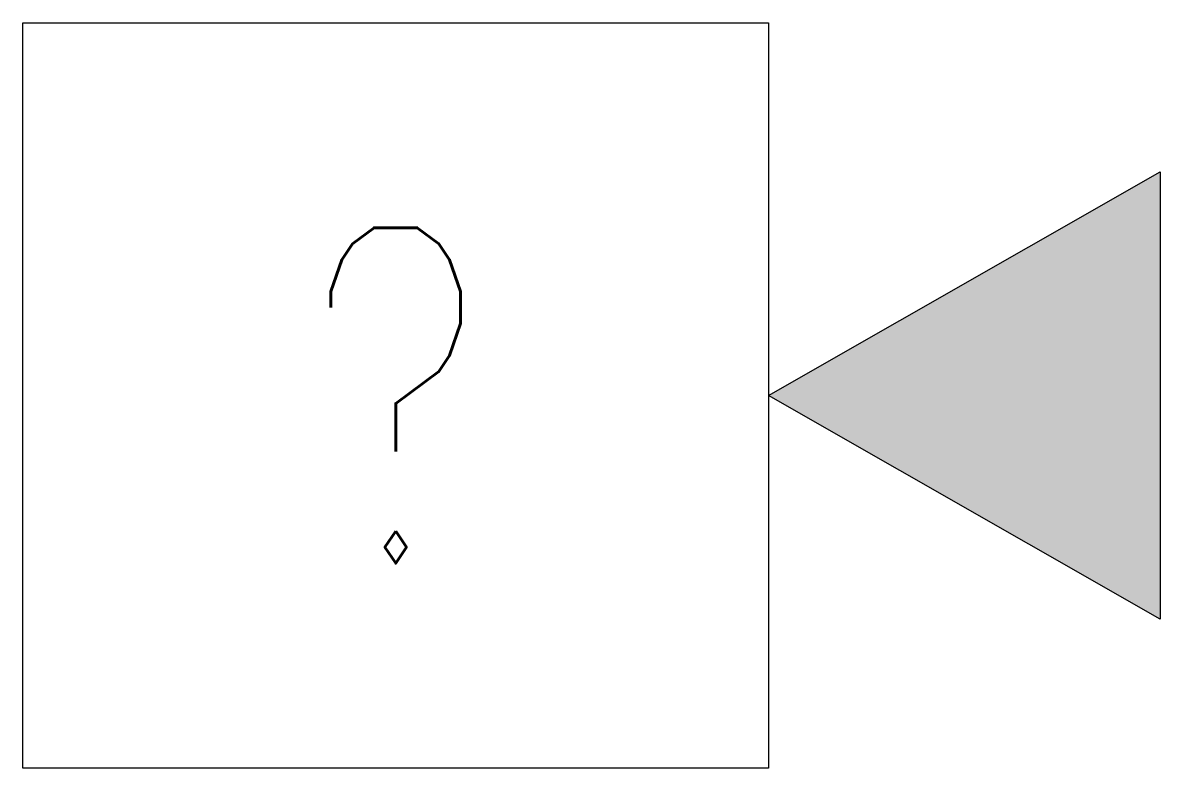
# Model space of a CAD drawing. Extents: x -0.104 to 0.214, y 0 to 0.208.
import ezdxf
from ezdxf.enums import TextEntityAlignment as Align

# ---------------------------------------------------------------- set-up
doc = ezdxf.new("R2010")
doc.units = 0
doc.header["$MEASUREMENT"] = 0
doc.layers.add('E-BLKA', color=4, linetype='Continuous')
doc.styles.add('BRA-ATT', font='romans.shx', dxfattribs={"width": 0.75})

msp = doc.modelspace()

# ---------------------------------------------------------------- linework, layer by layer
for p, q in [((-0.10417, 0), (-0.10417, 0.20833)), ((-0.10417, 0.20833), (0.10417, 0.20833)), ((0.10417, 0.20833), (0.10417, 0)), ((0.10417, 0.10417), (0.21354, 0.16667)), ((0.21354, 0.16667), (0.21354, 0.04167)), ((0.21354, 0.04167), (0.10417, 0.10417)), ((0.10417, 0), (-0.10417, 0))]:
    msp.add_line(p, q)
msp.add_solid([(0.21354, 0.16667), (0.21354, 0.04167), (0.10417, 0.10417)])

# ---------------------------------------------------------------- texts
at = {"layer": 'E-BLKA', "style": 'BRA-ATT', "width": 0.75}
msp.add_attdef('?', text='', height=0.09375, dxfattribs=at).set_placement((0, 0.10417), align=Align.MIDDLE)

doc.saveas('drawing.dxf')
